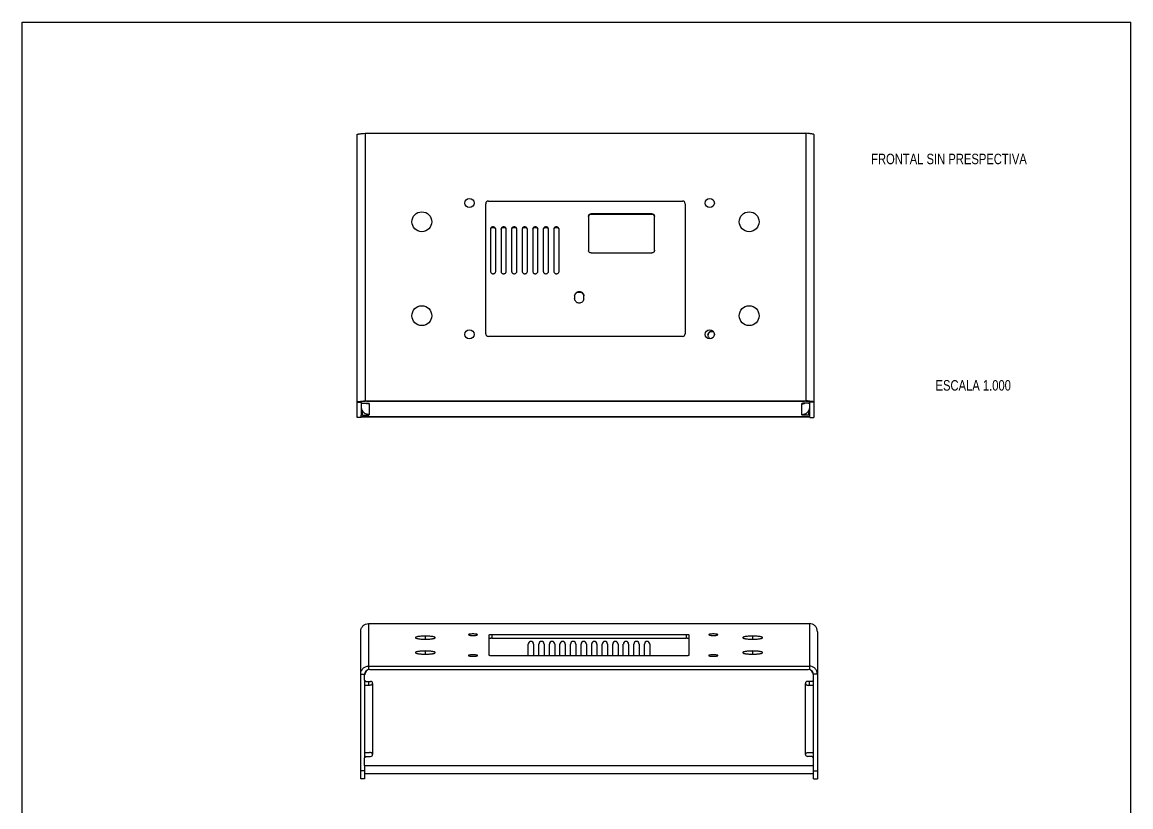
# Model space of a CAD drawing. Header units: inches. Extents: x 0 to 16.5, y 0 to 23.4.
# Drawn here: x 0 to 16.54, y 11.69 to 23.39 of the extents above; entities that cross this region are included whole.
import ezdxf

# ---------------------------------------------------------------- set-up
doc = ezdxf.new("R2010")
doc.units = ezdxf.units.IN
doc.header["$LTSCALE"] = 1.524409
doc.header["$MEASUREMENT"] = 0
doc.layers.get('0').update_dxf_attribs({"linetype": 'CONTINUOUS'})
doc.layers.add('02___PRT_ALL_AXES', color=7, linetype='CONTINUOUS')
doc.styles.get("Standard").update_dxf_attribs({"font": 'txt', "width": 0.8})

msp = doc.modelspace()

# ---------------------------------------------------------------- linework, layer by layer
at = {"color": 7, "linetype": 'CONTINUOUS'}
for p, q in [((0, 0), (0, 23.386)), ((0, 23.386), (16.535, 23.386)), ((16.535, 0), (16.535, 23.386)), ((8.486, 20.521), (8.486, 20.531)), ((9.392, 20.531), (8.486, 20.531)), ((9.392, 20.521), (9.392, 20.531)), ((8.447, 20.492), (8.447, 19.986)), ((9.431, 19.986), (9.431, 20.492)), ((6.984, 20.297), (6.984, 19.676)), ((7.063, 19.676), (7.063, 20.297)), ((7.142, 20.297), (7.142, 19.676)), ((7.221, 19.676), (7.221, 20.297)), ((7.299, 20.297), (7.299, 19.676)), ((7.378, 19.676), (7.378, 20.297)), ((7.457, 20.297), (7.457, 19.676)), ((7.535, 19.676), (7.535, 20.297)), ((7.614, 20.297), (7.614, 19.676)), ((7.693, 19.676), (7.693, 20.297)), ((7.772, 20.297), (7.772, 19.676)), ((7.85, 19.676), (7.85, 20.297)), ((7.929, 20.297), (7.929, 19.676)), ((8.008, 19.676), (8.008, 20.297)), ((8.486, 19.948), (9.392, 19.948)), ((8.24, 19.306), (8.24, 19.267)), ((8.378, 19.267), (8.378, 19.306)), ((4.996, 17.725), (5.055, 17.725)), ((5.055, 17.725), (5.055, 17.723)), ((5.055, 17.711), (5.055, 17.527)), ((5.13, 17.708), (5.13, 17.706)), ((5.134, 17.744), (5.134, 17.736)), ((11.669, 17.744), (11.669, 17.736)), ((11.674, 17.706), (11.673, 17.708)), ((11.807, 17.725), (11.748, 17.725)), ((11.748, 17.723), (11.748, 17.725)), ((11.748, 17.527), (11.748, 17.711)), ((5.055, 17.615), (5.063, 17.615)), ((5.075, 17.53), (5.075, 17.588)), ((5.075, 17.588), (5.078, 17.588)), ((5.144, 17.543), (5.144, 17.53)), ((11.659, 17.53), (11.659, 17.543)), ((11.728, 17.588), (11.725, 17.588)), ((11.728, 17.588), (11.728, 17.53)), ((11.74, 17.615), (11.748, 17.615)), ((5.055, 17.496), (4.996, 17.496)), ((5.055, 17.494), (4.996, 17.494)), ((5.055, 17.508), (5.055, 17.494)), ((11.748, 17.494), (11.748, 17.508)), ((11.748, 17.496), (11.807, 17.496)), ((11.748, 17.494), (11.807, 17.494)), ((6.013, 14.237), (6.013, 14.19)), ((7.007, 14.263), (7.007, 14.204)), ((9.902, 14.263), (9.902, 14.204)), ((10.895, 14.237), (10.895, 14.19)), ((7.007, 14.204), (9.902, 14.204)), ((7.549, 13.942), (7.549, 14.118)), ((7.628, 14.118), (7.628, 13.942)), ((7.706, 13.942), (7.706, 14.118)), ((7.785, 14.118), (7.785, 13.942)), ((7.864, 13.942), (7.864, 14.118)), ((7.943, 14.118), (7.943, 13.942)), ((8.021, 13.942), (8.021, 14.118)), ((8.1, 14.118), (8.1, 13.942)), ((8.179, 13.942), (8.179, 14.118)), ((8.258, 14.118), (8.258, 13.942)), ((8.336, 13.942), (8.336, 14.118)), ((8.415, 14.118), (8.415, 13.942)), ((8.494, 13.942), (8.494, 14.118)), ((8.572, 14.118), (8.572, 13.942)), ((8.651, 13.942), (8.651, 14.118)), ((8.73, 14.118), (8.73, 13.942)), ((8.809, 13.942), (8.809, 14.118)), ((8.887, 14.118), (8.887, 13.942)), ((8.966, 13.942), (8.966, 14.118)), ((9.045, 14.118), (9.045, 13.942)), ((9.124, 13.942), (9.124, 14.118)), ((9.202, 14.118), (9.202, 13.942)), ((9.281, 13.942), (9.281, 14.118)), ((9.36, 14.118), (9.36, 13.942)), ((6.013, 14.015), (6.013, 13.968)), ((10.895, 14.015), (10.895, 13.968)), ((5.167, 13.79), (5.167, 13.737)), ((11.742, 13.79), (11.742, 13.737)), ((5.049, 13.67), (5.108, 13.67)), ((5.108, 13.67), (5.108, 13.661)), ((5.108, 13.582), (5.108, 12.425)), ((5.167, 13.562), (5.167, 13.503)), ((11.742, 13.503), (11.742, 13.562)), ((11.86, 13.67), (11.801, 13.67)), ((11.801, 13.661), (11.801, 13.67)), ((11.801, 12.425), (11.801, 13.582)), ((5.108, 12.307), (5.108, 12.11)), ((11.801, 12.11), (11.801, 12.307)), ((5.108, 12.228), (5.049, 12.228)), ((5.108, 12.11), (5.049, 12.11)), ((11.801, 12.228), (11.86, 12.228)), ((11.801, 12.11), (11.86, 12.11))]:
    msp.add_line(p, q, dxfattribs=at)
at = {"color": 3, "linetype": 'CONTINUOUS'}
for p, q in [((4.996, 17.494), (4.996, 21.712)), ((5.114, 21.731), (5.114, 17.744)), ((5.114, 21.731), (11.689, 21.731)), ((11.689, 21.731), (11.689, 17.744)), ((11.807, 21.712), (11.807, 17.494)), ((6.914, 18.743), (6.914, 20.681)), ((6.954, 20.72), (9.849, 20.72)), ((9.889, 20.681), (9.889, 18.743)), ((9.392, 20.521), (8.486, 20.521)), ((9.849, 18.704), (6.954, 18.704)), ((5.055, 17.724), (5.055, 17.723)), ((5.055, 17.711), (5.055, 17.723)), ((5.075, 17.708), (5.144, 17.708)), ((5.114, 17.744), (11.689, 17.744)), ((5.134, 17.736), (11.669, 17.736)), ((5.173, 17.703), (5.173, 17.535)), ((11.63, 17.535), (11.63, 17.703)), ((11.728, 17.708), (11.659, 17.708)), ((11.748, 17.711), (11.748, 17.723)), ((5.075, 17.53), (5.144, 17.53)), ((11.728, 17.53), (11.659, 17.53)), ((5.055, 17.508), (5.055, 17.527)), ((5.055, 17.508), (11.748, 17.508)), ((5.055, 17.507), (11.748, 17.507)), ((11.748, 17.508), (11.748, 17.527)), ((5.167, 14.423), (5.167, 13.79)), ((5.167, 14.423), (11.742, 14.423)), ((11.742, 14.423), (11.742, 13.79)), ((5.049, 12.11), (5.049, 14.303)), ((6.967, 13.949), (6.967, 14.256)), ((7.007, 14.263), (9.902, 14.263)), ((9.942, 14.256), (9.942, 13.949)), ((11.86, 14.303), (11.86, 12.11)), ((9.902, 13.942), (7.007, 13.942)), ((5.167, 13.79), (11.742, 13.79)), ((5.187, 13.74), (11.722, 13.74)), ((5.108, 13.582), (5.108, 13.661)), ((5.128, 13.562), (5.197, 13.562)), ((11.781, 13.562), (11.712, 13.562)), ((11.801, 13.582), (11.801, 13.661)), ((5.182, 13.503), (5.108, 13.503)), ((5.226, 13.533), (5.226, 12.474)), ((11.683, 12.474), (11.683, 13.533)), ((11.801, 13.503), (11.726, 13.503)), ((5.108, 12.503), (5.182, 12.503)), ((5.108, 12.307), (5.108, 12.425)), ((5.128, 12.444), (5.197, 12.444)), ((11.781, 12.444), (11.712, 12.444)), ((11.726, 12.503), (11.801, 12.503)), ((11.801, 12.307), (11.801, 12.425)), ((5.108, 12.307), (11.801, 12.307)), ((5.108, 12.188), (11.801, 12.188))]:
    msp.add_line(p, q, dxfattribs=at)
for centre, radius in [((6.671, 20.691), 0.0689), ((10.255, 20.691), 0.0689), ((5.961, 20.412), 0.148), ((10.843, 20.412), 0.148), ((5.961, 19.012), 0.148), ((10.843, 19.012), 0.148), ((6.671, 18.734), 0.0689), ((10.255, 18.734), 0.0689)]:
    msp.add_circle(centre, radius, dxfattribs=at)
for centre, radius, start, end in [((6.954, 20.681), 0.0394, 90, 180), ((9.849, 20.681), 0.0394, 0, 90), ((8.485, 20.482), 0.0386, 164.8515, 179.958), ((9.393, 20.482), 0.0386, 0.042, 15.1485), ((7.023, 20.288), 0.0387, 161.849, 179.9277), ((7.024, 20.288), 0.0387, 0.0723, 18.151), ((7.18, 20.288), 0.0387, 161.849, 179.9277), ((7.182, 20.288), 0.0387, 0.0723, 18.151), ((7.338, 20.288), 0.0387, 161.849, 179.9277), ((7.339, 20.288), 0.0387, 0.0723, 18.151), ((7.495, 20.288), 0.0387, 161.849, 179.9277), ((7.497, 20.288), 0.0387, 0.0723, 18.151), ((7.653, 20.288), 0.0387, 161.849, 179.9277), ((7.654, 20.288), 0.0387, 0.0723, 18.151), ((7.81, 20.288), 0.0387, 161.849, 179.9277), ((7.812, 20.288), 0.0387, 0.0723, 18.151), ((7.968, 20.288), 0.0387, 161.849, 179.9277), ((7.969, 20.288), 0.0387, 0.0723, 18.151), ((6.954, 18.743), 0.0394, 180, 270), ((9.849, 18.743), 0.0394, 270, 360), ((5.173, 17.816), 0.118, 247.4065, 248.5193), ((5.163, 17.793), 0.0926, 248.4929, 256.4318), ((11.64, 17.793), 0.0926, 283.5685, 291.5071), ((11.63, 17.816), 0.118, 291.4807, 292.5935), ((5.187, 13.661), 0.0787, 90, 180), ((11.722, 13.661), 0.0787, 0, 90), ((5.128, 13.582), 0.0197, 180, 270), ((5.197, 13.533), 0.0295, 0, 90), ((11.712, 13.533), 0.0295, 90, 180), ((11.781, 13.582), 0.0197, 270, 360), ((5.128, 12.425), 0.0197, 90, 180), ((5.197, 12.474), 0.0295, 270, 0.0001), ((11.712, 12.474), 0.0295, 179.9999, 270), ((11.781, 12.425), 0.0197, 0, 90)]:
    msp.add_arc(centre, radius, start, end, dxfattribs=at)
at = {"color": 7, "linetype": 'CONTINUOUS'}
for centre, radius, start, end in [((8.485, 19.987), 0.0386, 180.042, 195.1485), ((7.023, 19.676), 0.0387, 180.0723, 198.151), ((7.18, 19.676), 0.0387, 180.0723, 198.151), ((7.338, 19.676), 0.0387, 180.0723, 198.151), ((7.495, 19.676), 0.0387, 180.0723, 198.151), ((7.653, 19.676), 0.0387, 180.0723, 198.151), ((7.81, 19.676), 0.0387, 180.0723, 198.151), ((7.968, 19.676), 0.0387, 180.0723, 198.151), ((8.311, 19.267), 0.0673, 352.0409, 359.9833), ((7.588, 14.118), 0.0394, 0, 180), ((7.746, 14.118), 0.0394, 0, 180), ((7.903, 14.118), 0.0394, 0, 180), ((8.061, 14.118), 0.0394, 0, 180), ((8.218, 14.118), 0.0394, 0, 180), ((8.376, 14.118), 0.0394, 0, 180), ((8.533, 14.118), 0.0394, 0, 180), ((8.691, 14.118), 0.0394, 0, 180), ((8.848, 14.118), 0.0394, 0, 180), ((9.006, 14.118), 0.0394, 0, 180), ((9.163, 14.118), 0.0394, 0, 180), ((9.321, 14.118), 0.0394, 0, 180), ((5.169, 13.67), 0.0615, 119.0448, 179.9958), ((11.739, 13.67), 0.0615, 0.0042, 60.9552)]:
    msp.add_arc(centre, radius, start, end, dxfattribs=at)
at = {"color": 3, "linetype": 'CONTINUOUS'}
for points, knots in [([(4.996, 21.712), (4.996, 21.713), (5, 21.716), (5.006, 21.717), (5.017, 21.72), (5.032, 21.722), (5.049, 21.724), (5.077, 21.727), (5.099, 21.73), (5.114, 21.731)], [0, 0, 0, 0, 0.027257, 0.086407, 0.17908, 0.302532, 0.452343, 0.622913, 1, 1, 1, 1]), ([(11.807, 21.712), (11.807, 21.713), (11.803, 21.716), (11.797, 21.717), (11.786, 21.72), (11.772, 21.722), (11.754, 21.724), (11.726, 21.727), (11.704, 21.73), (11.689, 21.731)], [0, 0, 0, 0, 0.027257, 0.086407, 0.17908, 0.302532, 0.452343, 0.622913, 1, 1, 1, 1]), ([(8.486, 20.521), (8.478, 20.521), (8.461, 20.516), (8.45, 20.501), (8.448, 20.492)], [0, 0, 0, 0, 0.501866, 1, 1, 1, 1]), ([(9.43, 20.492), (9.428, 20.501), (9.417, 20.516), (9.4, 20.521), (9.392, 20.521)], [0, 0, 0, 0, 0.498134, 1, 1, 1, 1]), ([(6.986, 20.3), (6.987, 20.304), (6.991, 20.311), (7.003, 20.323), (7.024, 20.33), (7.044, 20.323), (7.056, 20.311), (7.06, 20.304), (7.061, 20.3)], [0, 0, 0, 0, 0.1251, 0.250671, 0.5, 0.749329, 0.8749, 1, 1, 1, 1]), ([(7.144, 20.3), (7.145, 20.304), (7.149, 20.311), (7.16, 20.323), (7.181, 20.33), (7.202, 20.323), (7.213, 20.311), (7.217, 20.304), (7.219, 20.3)], [0, 0, 0, 0, 0.1251, 0.250671, 0.5, 0.749329, 0.8749, 1, 1, 1, 1]), ([(7.301, 20.3), (7.302, 20.304), (7.306, 20.311), (7.318, 20.323), (7.339, 20.33), (7.359, 20.323), (7.371, 20.311), (7.375, 20.304), (7.376, 20.3)], [0, 0, 0, 0, 0.1251, 0.250671, 0.5, 0.749329, 0.8749, 1, 1, 1, 1]), ([(7.459, 20.3), (7.46, 20.304), (7.464, 20.311), (7.475, 20.323), (7.496, 20.33), (7.517, 20.323), (7.528, 20.311), (7.532, 20.304), (7.534, 20.3)], [0, 0, 0, 0, 0.1251, 0.250671, 0.5, 0.749329, 0.8749, 1, 1, 1, 1]), ([(7.616, 20.3), (7.617, 20.304), (7.621, 20.311), (7.633, 20.323), (7.654, 20.33), (7.674, 20.323), (7.686, 20.311), (7.69, 20.304), (7.691, 20.3)], [0, 0, 0, 0, 0.1251, 0.250671, 0.5, 0.749329, 0.8749, 1, 1, 1, 1]), ([(7.774, 20.3), (7.775, 20.304), (7.779, 20.311), (7.79, 20.323), (7.811, 20.33), (7.832, 20.323), (7.843, 20.311), (7.847, 20.304), (7.849, 20.3)], [0, 0, 0, 0, 0.1251, 0.250671, 0.5, 0.749329, 0.8749, 1, 1, 1, 1]), ([(7.931, 20.3), (7.932, 20.304), (7.936, 20.311), (7.948, 20.323), (7.969, 20.33), (7.989, 20.323), (8.001, 20.311), (8.005, 20.304), (8.006, 20.3)], [0, 0, 0, 0, 0.1251, 0.250671, 0.5, 0.749329, 0.8749, 1, 1, 1, 1]), ([(8.241, 19.306), (8.242, 19.314), (8.247, 19.33), (8.263, 19.349), (8.284, 19.362), (8.309, 19.366), (8.334, 19.362), (8.355, 19.349), (8.371, 19.33), (8.376, 19.314), (8.377, 19.306)], [0, 0, 0, 0, 0.12431, 0.249048, 0.374341, 0.5, 0.625659, 0.750952, 0.87569, 1, 1, 1, 1]), ([(4.996, 17.725), (4.996, 17.725), (4.997, 17.727), (5.003, 17.729), (5.014, 17.732), (5.031, 17.734), (5.045, 17.736), (5.053, 17.737)], [0, 0, 0, 0, 0.030984, 0.086584, 0.285756, 0.596409, 1, 1, 1, 1]), ([(5.053, 17.737), (5.058, 17.738), (5.078, 17.74), (5.099, 17.742), (5.114, 17.744)], [0, 0, 0, 0, 0.233601, 1, 1, 1, 1]), ([(5.066, 17.729), (5.063, 17.729), (5.06, 17.728), (5.057, 17.726), (5.056, 17.725), (5.055, 17.724)], [0, 0, 0, 0, 0.635253, 0.84811, 1, 1, 1, 1]), ([(5.055, 17.711), (5.055, 17.71), (5.056, 17.71), (5.058, 17.709), (5.062, 17.708), (5.068, 17.708), (5.072, 17.708), (5.075, 17.708)], [0, 0, 0, 0, 0.035293, 0.097499, 0.313294, 0.629167, 1, 1, 1, 1]), ([(5.134, 17.736), (5.121, 17.736), (5.102, 17.735), (5.079, 17.732), (5.07, 17.731), (5.066, 17.729)], [0, 0, 0, 0, 0.574324, 0.81376, 1, 1, 1, 1]), ([(5.152, 17.701), (5.152, 17.701), (5.148, 17.701), (5.144, 17.702), (5.142, 17.703)], [0, 0, 0, 0, 0.243969, 1, 1, 1, 1]), ([(5.144, 17.708), (5.148, 17.708), (5.154, 17.707), (5.164, 17.706), (5.17, 17.705), (5.173, 17.704), (5.173, 17.703), (5.173, 17.703)], [0, 0, 0, 0, 0.370833, 0.686706, 0.902501, 0.964707, 1, 1, 1, 1]), ([(5.173, 17.703), (5.173, 17.703), (5.173, 17.702), (5.17, 17.701), (5.166, 17.7), (5.16, 17.7), (5.155, 17.7), (5.152, 17.701)], [0, 0, 0, 0, 0.038821, 0.109142, 0.338549, 0.647039, 1, 1, 1, 1]), ([(11.659, 17.708), (11.656, 17.708), (11.649, 17.707), (11.64, 17.706), (11.634, 17.705), (11.631, 17.704), (11.63, 17.703), (11.63, 17.703)], [0, 0, 0, 0, 0.370833, 0.686706, 0.902501, 0.964707, 1, 1, 1, 1]), ([(11.63, 17.703), (11.63, 17.703), (11.631, 17.702), (11.633, 17.701), (11.637, 17.7), (11.644, 17.7), (11.648, 17.7), (11.651, 17.701)], [0, 0, 0, 0, 0.038821, 0.109142, 0.33855, 0.64704, 1, 1, 1, 1]), ([(11.651, 17.701), (11.652, 17.701), (11.655, 17.701), (11.659, 17.702), (11.661, 17.703)], [0, 0, 0, 0, 0.243969, 1, 1, 1, 1]), ([(11.738, 17.729), (11.733, 17.731), (11.724, 17.732), (11.701, 17.735), (11.682, 17.736), (11.669, 17.736)], [0, 0, 0, 0, 0.18624, 0.425676, 1, 1, 1, 1]), ([(11.75, 17.737), (11.745, 17.738), (11.725, 17.74), (11.705, 17.742), (11.689, 17.744)], [0, 0, 0, 0, 0.233601, 1, 1, 1, 1]), ([(11.728, 17.708), (11.731, 17.708), (11.736, 17.708), (11.742, 17.708), (11.746, 17.709), (11.748, 17.71), (11.748, 17.71), (11.748, 17.711)], [0, 0, 0, 0, 0.370833, 0.686706, 0.902501, 0.964707, 1, 1, 1, 1]), ([(11.745, 17.726), (11.745, 17.727), (11.742, 17.728), (11.74, 17.729), (11.738, 17.729)], [0, 0, 0, 0, 0.200136, 1, 1, 1, 1]), ([(11.748, 17.723), (11.748, 17.723), (11.748, 17.725), (11.746, 17.726), (11.745, 17.726)], [0, 0, 0, 0, 0.192843, 1, 1, 1, 1]), ([(11.807, 17.725), (11.807, 17.725), (11.806, 17.727), (11.801, 17.729), (11.79, 17.732), (11.772, 17.734), (11.758, 17.736), (11.75, 17.737)], [0, 0, 0, 0, 0.030984, 0.086584, 0.285756, 0.596409, 1, 1, 1, 1]), ([(5.055, 17.656), (5.055, 17.644), (5.059, 17.621), (5.074, 17.59), (5.098, 17.564), (5.119, 17.552), (5.13, 17.548)], [0, 0, 0, 0, 0.248955, 0.498404, 0.748726, 1, 1, 1, 1]), ([(5.075, 17.53), (5.072, 17.53), (5.068, 17.53), (5.062, 17.529), (5.058, 17.528), (5.056, 17.528), (5.055, 17.527), (5.055, 17.527)], [0, 0, 0, 0, 0.370833, 0.686706, 0.902501, 0.964707, 1, 1, 1, 1]), ([(5.173, 17.535), (5.173, 17.535), (5.173, 17.535), (5.171, 17.536), (5.168, 17.537), (5.163, 17.538), (5.157, 17.539), (5.15, 17.541), (5.141, 17.544), (5.134, 17.546), (5.13, 17.548)], [0, 0, 0, 0, 0.01483, 0.040156, 0.123746, 0.239846, 0.376176, 0.524667, 0.680243, 1, 1, 1, 1]), ([(5.144, 17.53), (5.148, 17.53), (5.154, 17.53), (5.164, 17.531), (5.17, 17.532), (5.173, 17.533), (5.173, 17.534), (5.173, 17.535)], [0, 0, 0, 0, 0.370815, 0.686728, 0.902489, 0.964702, 1, 1, 1, 1]), ([(11.63, 17.535), (11.63, 17.535), (11.63, 17.535), (11.632, 17.536), (11.635, 17.537), (11.64, 17.538), (11.646, 17.539), (11.653, 17.541), (11.662, 17.544), (11.669, 17.546), (11.674, 17.548)], [0, 0, 0, 0, 0.01483, 0.040156, 0.123746, 0.239846, 0.376176, 0.524667, 0.680243, 1, 1, 1, 1]), ([(11.659, 17.53), (11.656, 17.53), (11.649, 17.53), (11.64, 17.531), (11.634, 17.532), (11.631, 17.533), (11.63, 17.534), (11.63, 17.535)], [0, 0, 0, 0, 0.370815, 0.686728, 0.902489, 0.964702, 1, 1, 1, 1]), ([(11.674, 17.548), (11.685, 17.552), (11.705, 17.564), (11.729, 17.59), (11.745, 17.621), (11.748, 17.644), (11.748, 17.656)], [0, 0, 0, 0, 0.251274, 0.501596, 0.751045, 1, 1, 1, 1]), ([(11.748, 17.527), (11.748, 17.527), (11.748, 17.528), (11.746, 17.528), (11.742, 17.529), (11.736, 17.53), (11.731, 17.53), (11.728, 17.53)], [0, 0, 0, 0, 0.035293, 0.097499, 0.313294, 0.629167, 1, 1, 1, 1]), ([(5.049, 14.303), (5.049, 14.319), (5.055, 14.35), (5.081, 14.39), (5.121, 14.416), (5.152, 14.423), (5.167, 14.423)], [0, 0, 0, 0, 0.249918, 0.500084, 0.750341, 1, 1, 1, 1]), ([(11.86, 14.303), (11.86, 14.319), (11.854, 14.35), (11.827, 14.39), (11.788, 14.416), (11.757, 14.423), (11.742, 14.423)], [0, 0, 0, 0, 0.249918, 0.500084, 0.750341, 1, 1, 1, 1]), ([(6.013, 14.237), (5.995, 14.237), (5.967, 14.236), (5.932, 14.233), (5.91, 14.231), (5.892, 14.227), (5.88, 14.224), (5.872, 14.221), (5.868, 14.218), (5.866, 14.215), (5.866, 14.214)], [0, 0, 0, 0, 0.370638, 0.538545, 0.686459, 0.809068, 0.902386, 0.937385, 0.964722, 1, 1, 1, 1]), ([(6.161, 14.214), (6.161, 14.215), (6.159, 14.218), (6.154, 14.221), (6.147, 14.224), (6.135, 14.227), (6.117, 14.231), (6.094, 14.233), (6.06, 14.236), (6.032, 14.237), (6.013, 14.237)], [0, 0, 0, 0, 0.035278, 0.062615, 0.097614, 0.190932, 0.313541, 0.461455, 0.629362, 1, 1, 1, 1]), ([(6.793, 14.258), (6.793, 14.259), (6.791, 14.261), (6.784, 14.264), (6.77, 14.266), (6.749, 14.268), (6.724, 14.269), (6.699, 14.268), (6.678, 14.266), (6.664, 14.264), (6.657, 14.261), (6.655, 14.259), (6.655, 14.258)], [0, 0, 0, 0, 0.017644, 0.048743, 0.156634, 0.314608, 0.5, 0.685392, 0.843366, 0.951257, 0.982356, 1, 1, 1, 1]), ([(6.655, 14.258), (6.655, 14.257), (6.657, 14.255), (6.664, 14.252), (6.678, 14.249), (6.699, 14.247), (6.724, 14.247), (6.749, 14.247), (6.77, 14.249), (6.784, 14.252), (6.791, 14.255), (6.793, 14.257), (6.793, 14.258)], [0, 0, 0, 0, 0.017644, 0.048743, 0.156634, 0.314608, 0.5, 0.685392, 0.843366, 0.951257, 0.982356, 1, 1, 1, 1]), ([(6.967, 14.256), (6.967, 14.257), (6.968, 14.258), (6.972, 14.26), (6.98, 14.261), (6.992, 14.262), (7.002, 14.263), (7.007, 14.263)], [0, 0, 0, 0, 0.03528, 0.097464, 0.313246, 0.629201, 1, 1, 1, 1]), ([(9.902, 14.263), (9.907, 14.263), (9.917, 14.262), (9.929, 14.261), (9.937, 14.26), (9.941, 14.258), (9.942, 14.257), (9.942, 14.256)], [0, 0, 0, 0, 0.370799, 0.686754, 0.902536, 0.96472, 1, 1, 1, 1]), ([(10.376, 14.258), (10.376, 14.259), (10.375, 14.261), (10.368, 14.264), (10.354, 14.266), (10.333, 14.268), (10.308, 14.269), (10.282, 14.268), (10.261, 14.266), (10.247, 14.264), (10.24, 14.261), (10.239, 14.259), (10.239, 14.258)], [0, 0, 0, 0, 0.017644, 0.048743, 0.156634, 0.314608, 0.5, 0.685392, 0.843366, 0.951257, 0.982356, 1, 1, 1, 1]), ([(10.239, 14.258), (10.239, 14.257), (10.24, 14.255), (10.247, 14.252), (10.261, 14.249), (10.282, 14.247), (10.308, 14.247), (10.333, 14.247), (10.354, 14.249), (10.368, 14.252), (10.375, 14.255), (10.376, 14.257), (10.376, 14.258)], [0, 0, 0, 0, 0.017644, 0.048743, 0.156634, 0.314608, 0.5, 0.685392, 0.843366, 0.951257, 0.982356, 1, 1, 1, 1]), ([(10.895, 14.237), (10.876, 14.237), (10.849, 14.236), (10.814, 14.233), (10.792, 14.231), (10.774, 14.227), (10.762, 14.224), (10.754, 14.221), (10.75, 14.218), (10.748, 14.215), (10.748, 14.214)], [0, 0, 0, 0, 0.370638, 0.538545, 0.686459, 0.809068, 0.902386, 0.937385, 0.964722, 1, 1, 1, 1]), ([(11.043, 14.214), (11.043, 14.215), (11.041, 14.218), (11.036, 14.221), (11.029, 14.224), (11.017, 14.227), (10.998, 14.231), (10.976, 14.233), (10.942, 14.236), (10.914, 14.237), (10.895, 14.237)], [0, 0, 0, 0, 0.035278, 0.062615, 0.097614, 0.190932, 0.313541, 0.461455, 0.629362, 1, 1, 1, 1]), ([(5.866, 14.214), (5.866, 14.212), (5.868, 14.209), (5.872, 14.207), (5.88, 14.203), (5.892, 14.2), (5.91, 14.197), (5.932, 14.194), (5.967, 14.191), (5.995, 14.19), (6.013, 14.19)], [0, 0, 0, 0, 0.035278, 0.062615, 0.097614, 0.190932, 0.313541, 0.461455, 0.629362, 1, 1, 1, 1]), ([(6.013, 14.19), (6.032, 14.19), (6.06, 14.191), (6.094, 14.194), (6.117, 14.197), (6.135, 14.2), (6.147, 14.203), (6.154, 14.207), (6.159, 14.209), (6.161, 14.212), (6.161, 14.214)], [0, 0, 0, 0, 0.370638, 0.538545, 0.686459, 0.809068, 0.902386, 0.937385, 0.964722, 1, 1, 1, 1]), ([(10.748, 14.214), (10.748, 14.212), (10.75, 14.209), (10.754, 14.207), (10.762, 14.203), (10.774, 14.2), (10.792, 14.197), (10.814, 14.194), (10.849, 14.191), (10.876, 14.19), (10.895, 14.19)], [0, 0, 0, 0, 0.035278, 0.062615, 0.097614, 0.190932, 0.313541, 0.461455, 0.629362, 1, 1, 1, 1]), ([(10.895, 14.19), (10.914, 14.19), (10.942, 14.191), (10.976, 14.194), (10.998, 14.197), (11.017, 14.2), (11.029, 14.203), (11.036, 14.207), (11.041, 14.209), (11.043, 14.212), (11.043, 14.214)], [0, 0, 0, 0, 0.370638, 0.538545, 0.686459, 0.809068, 0.902386, 0.937385, 0.964722, 1, 1, 1, 1]), ([(6.013, 14.015), (5.995, 14.015), (5.967, 14.014), (5.932, 14.011), (5.91, 14.008), (5.892, 14.005), (5.88, 14.002), (5.872, 13.998), (5.868, 13.996), (5.866, 13.993), (5.866, 13.991)], [0, 0, 0, 0, 0.370638, 0.538545, 0.686459, 0.809068, 0.902386, 0.937385, 0.964722, 1, 1, 1, 1]), ([(5.866, 13.991), (5.866, 13.99), (5.868, 13.987), (5.872, 13.984), (5.88, 13.981), (5.892, 13.978), (5.91, 13.974), (5.932, 13.972), (5.967, 13.969), (5.995, 13.968), (6.013, 13.968)], [0, 0, 0, 0, 0.035278, 0.062615, 0.097614, 0.190932, 0.313541, 0.461455, 0.629362, 1, 1, 1, 1]), ([(6.161, 13.991), (6.161, 13.993), (6.159, 13.996), (6.154, 13.998), (6.147, 14.002), (6.135, 14.005), (6.117, 14.008), (6.094, 14.011), (6.06, 14.014), (6.032, 14.015), (6.013, 14.015)], [0, 0, 0, 0, 0.035278, 0.062615, 0.097614, 0.190932, 0.313541, 0.461455, 0.629362, 1, 1, 1, 1]), ([(6.013, 13.968), (6.032, 13.968), (6.06, 13.969), (6.094, 13.972), (6.117, 13.974), (6.135, 13.978), (6.147, 13.981), (6.154, 13.984), (6.159, 13.987), (6.161, 13.99), (6.161, 13.991)], [0, 0, 0, 0, 0.370638, 0.538545, 0.686459, 0.809068, 0.902386, 0.937385, 0.964722, 1, 1, 1, 1]), ([(6.793, 13.947), (6.793, 13.948), (6.791, 13.95), (6.784, 13.953), (6.77, 13.956), (6.749, 13.958), (6.724, 13.958), (6.699, 13.958), (6.678, 13.956), (6.664, 13.953), (6.657, 13.95), (6.655, 13.948), (6.655, 13.947)], [0, 0, 0, 0, 0.017644, 0.048743, 0.156634, 0.314608, 0.5, 0.685392, 0.843366, 0.951257, 0.982356, 1, 1, 1, 1]), ([(6.655, 13.947), (6.655, 13.946), (6.657, 13.944), (6.664, 13.942), (6.678, 13.939), (6.699, 13.937), (6.724, 13.936), (6.749, 13.937), (6.77, 13.939), (6.784, 13.942), (6.791, 13.944), (6.793, 13.946), (6.793, 13.947)], [0, 0, 0, 0, 0.017644, 0.048743, 0.156634, 0.314608, 0.5, 0.685392, 0.843366, 0.951257, 0.982356, 1, 1, 1, 1]), ([(7.007, 13.942), (7.002, 13.942), (6.992, 13.943), (6.98, 13.944), (6.972, 13.946), (6.968, 13.947), (6.967, 13.948), (6.967, 13.949)], [0, 0, 0, 0, 0.370799, 0.686754, 0.902536, 0.96472, 1, 1, 1, 1]), ([(9.942, 13.949), (9.942, 13.948), (9.941, 13.947), (9.937, 13.946), (9.929, 13.944), (9.917, 13.943), (9.907, 13.942), (9.902, 13.942)], [0, 0, 0, 0, 0.03528, 0.097464, 0.313246, 0.629201, 1, 1, 1, 1]), ([(10.376, 13.947), (10.376, 13.948), (10.375, 13.95), (10.368, 13.953), (10.354, 13.956), (10.333, 13.958), (10.308, 13.958), (10.282, 13.958), (10.261, 13.956), (10.247, 13.953), (10.24, 13.95), (10.239, 13.948), (10.239, 13.947)], [0, 0, 0, 0, 0.017644, 0.048743, 0.156634, 0.314608, 0.5, 0.685392, 0.843366, 0.951257, 0.982356, 1, 1, 1, 1]), ([(10.239, 13.947), (10.239, 13.946), (10.24, 13.944), (10.247, 13.942), (10.261, 13.939), (10.282, 13.937), (10.308, 13.936), (10.333, 13.937), (10.354, 13.939), (10.368, 13.942), (10.375, 13.944), (10.376, 13.946), (10.376, 13.947)], [0, 0, 0, 0, 0.017644, 0.048743, 0.156634, 0.314608, 0.5, 0.685392, 0.843366, 0.951257, 0.982356, 1, 1, 1, 1]), ([(10.895, 14.015), (10.876, 14.015), (10.849, 14.014), (10.814, 14.011), (10.792, 14.008), (10.774, 14.005), (10.762, 14.002), (10.754, 13.998), (10.75, 13.996), (10.748, 13.993), (10.748, 13.991)], [0, 0, 0, 0, 0.370638, 0.538545, 0.686459, 0.809068, 0.902386, 0.937385, 0.964722, 1, 1, 1, 1]), ([(10.748, 13.991), (10.748, 13.99), (10.75, 13.987), (10.754, 13.984), (10.762, 13.981), (10.774, 13.978), (10.792, 13.974), (10.814, 13.972), (10.849, 13.969), (10.876, 13.968), (10.895, 13.968)], [0, 0, 0, 0, 0.035278, 0.062615, 0.097614, 0.190932, 0.313541, 0.461455, 0.629362, 1, 1, 1, 1]), ([(11.043, 13.991), (11.043, 13.993), (11.041, 13.996), (11.036, 13.998), (11.029, 14.002), (11.017, 14.005), (10.998, 14.008), (10.976, 14.011), (10.942, 14.014), (10.914, 14.015), (10.895, 14.015)], [0, 0, 0, 0, 0.035278, 0.062615, 0.097614, 0.190932, 0.313541, 0.461455, 0.629362, 1, 1, 1, 1]), ([(10.895, 13.968), (10.914, 13.968), (10.942, 13.969), (10.976, 13.972), (10.998, 13.974), (11.017, 13.978), (11.029, 13.981), (11.036, 13.984), (11.041, 13.987), (11.043, 13.99), (11.043, 13.991)], [0, 0, 0, 0, 0.370638, 0.538545, 0.686459, 0.809068, 0.902386, 0.937385, 0.964722, 1, 1, 1, 1]), ([(5.049, 13.67), (5.049, 13.686), (5.055, 13.717), (5.081, 13.756), (5.121, 13.783), (5.152, 13.79), (5.167, 13.79)], [0, 0, 0, 0, 0.249918, 0.500084, 0.750341, 1, 1, 1, 1]), ([(11.86, 13.67), (11.86, 13.686), (11.854, 13.717), (11.827, 13.756), (11.788, 13.783), (11.757, 13.79), (11.742, 13.79)], [0, 0, 0, 0, 0.249918, 0.500084, 0.750341, 1, 1, 1, 1]), ([(5.226, 13.533), (5.226, 13.53), (5.225, 13.526), (5.221, 13.519), (5.216, 13.514), (5.208, 13.509), (5.196, 13.505), (5.187, 13.503), (5.182, 13.503)], [0, 0, 0, 0, 0.127196, 0.254494, 0.381698, 0.508504, 0.758239, 1, 1, 1, 1]), ([(11.683, 13.533), (11.683, 13.53), (11.684, 13.526), (11.688, 13.519), (11.693, 13.514), (11.701, 13.509), (11.712, 13.505), (11.722, 13.503), (11.726, 13.503)], [0, 0, 0, 0, 0.127196, 0.254494, 0.381698, 0.508504, 0.758239, 1, 1, 1, 1]), ([(5.226, 12.474), (5.226, 12.476), (5.225, 12.481), (5.221, 12.488), (5.216, 12.493), (5.208, 12.498), (5.196, 12.502), (5.187, 12.503), (5.182, 12.503)], [0, 0, 0, 0, 0.127196, 0.254494, 0.381698, 0.508504, 0.758239, 1, 1, 1, 1]), ([(11.683, 12.474), (11.683, 12.476), (11.684, 12.481), (11.688, 12.488), (11.693, 12.493), (11.701, 12.498), (11.712, 12.502), (11.722, 12.503), (11.726, 12.503)], [0, 0, 0, 0, 0.127196, 0.254494, 0.381698, 0.508504, 0.758239, 1, 1, 1, 1])]:
    msp.add_open_spline(points, degree=3, knots=knots, dxfattribs=at)
at = {"color": 7, "linetype": 'CONTINUOUS'}
for points, knots in [([(8.447, 20.492), (8.447, 20.497), (8.449, 20.507), (8.458, 20.52), (8.471, 20.529), (8.481, 20.531), (8.486, 20.531)], [0, 0, 0, 0, 0.248542, 0.497915, 0.748509, 1, 1, 1, 1]), ([(9.392, 20.531), (9.397, 20.531), (9.407, 20.529), (9.42, 20.52), (9.429, 20.507), (9.431, 20.497), (9.431, 20.492)], [0, 0, 0, 0, 0.251491, 0.502085, 0.751458, 1, 1, 1, 1]), ([(7.063, 20.297), (7.063, 20.303), (7.061, 20.313), (7.052, 20.326), (7.039, 20.334), (7.024, 20.337), (7.008, 20.334), (6.995, 20.326), (6.986, 20.313), (6.984, 20.303), (6.984, 20.297)], [0, 0, 0, 0, 0.124278, 0.248955, 0.374264, 0.5, 0.625736, 0.751045, 0.875722, 1, 1, 1, 1]), ([(7.221, 20.297), (7.221, 20.303), (7.218, 20.313), (7.21, 20.326), (7.197, 20.334), (7.181, 20.337), (7.166, 20.334), (7.153, 20.326), (7.144, 20.313), (7.142, 20.303), (7.142, 20.297)], [0, 0, 0, 0, 0.124278, 0.248955, 0.374264, 0.5, 0.625736, 0.751045, 0.875722, 1, 1, 1, 1]), ([(7.378, 20.297), (7.378, 20.303), (7.376, 20.313), (7.367, 20.326), (7.354, 20.334), (7.339, 20.337), (7.323, 20.334), (7.31, 20.326), (7.301, 20.313), (7.299, 20.303), (7.299, 20.297)], [0, 0, 0, 0, 0.124278, 0.248955, 0.374264, 0.5, 0.625736, 0.751045, 0.875722, 1, 1, 1, 1]), ([(7.535, 20.297), (7.535, 20.303), (7.533, 20.313), (7.525, 20.326), (7.512, 20.334), (7.496, 20.337), (7.481, 20.334), (7.468, 20.326), (7.459, 20.313), (7.457, 20.303), (7.457, 20.297)], [0, 0, 0, 0, 0.124278, 0.248955, 0.374264, 0.5, 0.625736, 0.751045, 0.875722, 1, 1, 1, 1]), ([(7.693, 20.297), (7.693, 20.303), (7.691, 20.313), (7.682, 20.326), (7.669, 20.334), (7.654, 20.337), (7.638, 20.334), (7.625, 20.326), (7.616, 20.313), (7.614, 20.303), (7.614, 20.297)], [0, 0, 0, 0, 0.124278, 0.248955, 0.374264, 0.5, 0.625736, 0.751045, 0.875722, 1, 1, 1, 1]), ([(7.85, 20.297), (7.85, 20.303), (7.848, 20.313), (7.84, 20.326), (7.826, 20.334), (7.811, 20.337), (7.796, 20.334), (7.783, 20.326), (7.774, 20.313), (7.772, 20.303), (7.772, 20.297)], [0, 0, 0, 0, 0.124278, 0.248955, 0.374264, 0.5, 0.625736, 0.751045, 0.875722, 1, 1, 1, 1]), ([(8.008, 20.297), (8.008, 20.303), (8.006, 20.313), (7.997, 20.326), (7.984, 20.334), (7.969, 20.337), (7.953, 20.334), (7.94, 20.326), (7.931, 20.313), (7.929, 20.303), (7.929, 20.297)], [0, 0, 0, 0, 0.124278, 0.248955, 0.374264, 0.5, 0.625736, 0.751045, 0.875722, 1, 1, 1, 1]), ([(8.486, 19.948), (8.478, 19.948), (8.461, 19.953), (8.45, 19.968), (8.448, 19.976)], [0, 0, 0, 0, 0.501866, 1, 1, 1, 1]), ([(9.431, 19.986), (9.431, 19.981), (9.429, 19.971), (9.42, 19.958), (9.407, 19.95), (9.397, 19.948), (9.392, 19.948)], [0, 0, 0, 0, 0.248542, 0.497915, 0.748509, 1, 1, 1, 1]), ([(6.986, 19.664), (6.988, 19.659), (6.992, 19.651), (7.003, 19.642), (7.016, 19.637), (7.03, 19.636), (7.043, 19.641), (7.054, 19.65), (7.061, 19.662), (7.063, 19.671), (7.063, 19.676)], [0, 0, 0, 0, 0.124471, 0.249484, 0.374984, 0.500694, 0.626234, 0.751309, 0.875822, 1, 1, 1, 1]), ([(7.144, 19.664), (7.145, 19.659), (7.15, 19.651), (7.16, 19.642), (7.173, 19.637), (7.187, 19.636), (7.201, 19.641), (7.212, 19.65), (7.219, 19.662), (7.221, 19.671), (7.221, 19.676)], [0, 0, 0, 0, 0.124471, 0.249484, 0.374984, 0.500694, 0.626234, 0.751309, 0.875822, 1, 1, 1, 1]), ([(7.301, 19.664), (7.303, 19.659), (7.307, 19.651), (7.318, 19.642), (7.331, 19.637), (7.345, 19.636), (7.358, 19.641), (7.369, 19.65), (7.376, 19.662), (7.378, 19.671), (7.378, 19.676)], [0, 0, 0, 0, 0.124471, 0.249484, 0.374984, 0.500694, 0.626234, 0.751309, 0.875822, 1, 1, 1, 1]), ([(7.459, 19.664), (7.46, 19.659), (7.465, 19.651), (7.475, 19.642), (7.488, 19.637), (7.502, 19.636), (7.516, 19.641), (7.527, 19.65), (7.534, 19.662), (7.535, 19.671), (7.535, 19.676)], [0, 0, 0, 0, 0.124471, 0.249484, 0.374984, 0.500694, 0.626234, 0.751309, 0.875822, 1, 1, 1, 1]), ([(7.616, 19.664), (7.618, 19.659), (7.622, 19.651), (7.633, 19.642), (7.646, 19.637), (7.66, 19.636), (7.673, 19.641), (7.684, 19.65), (7.691, 19.662), (7.693, 19.671), (7.693, 19.676)], [0, 0, 0, 0, 0.124471, 0.249484, 0.374984, 0.500694, 0.626234, 0.751309, 0.875822, 1, 1, 1, 1]), ([(7.774, 19.664), (7.775, 19.659), (7.78, 19.651), (7.79, 19.642), (7.803, 19.637), (7.817, 19.636), (7.831, 19.641), (7.842, 19.65), (7.849, 19.662), (7.85, 19.671), (7.85, 19.676)], [0, 0, 0, 0, 0.124471, 0.249484, 0.374984, 0.500694, 0.626234, 0.751309, 0.875822, 1, 1, 1, 1]), ([(7.931, 19.664), (7.933, 19.659), (7.937, 19.651), (7.948, 19.642), (7.961, 19.637), (7.975, 19.636), (7.988, 19.641), (7.999, 19.65), (8.006, 19.662), (8.008, 19.671), (8.008, 19.676)], [0, 0, 0, 0, 0.124471, 0.249484, 0.374984, 0.500694, 0.626234, 0.751309, 0.875822, 1, 1, 1, 1]), ([(8.24, 19.306), (8.24, 19.315), (8.244, 19.333), (8.259, 19.356), (8.282, 19.371), (8.309, 19.376), (8.336, 19.371), (8.359, 19.356), (8.374, 19.333), (8.378, 19.315), (8.378, 19.306)], [0, 0, 0, 0, 0.124271, 0.248958, 0.374264, 0.5, 0.625736, 0.751042, 0.875729, 1, 1, 1, 1]), ([(8.377, 19.258), (8.376, 19.25), (8.371, 19.233), (8.354, 19.213), (8.33, 19.201), (8.304, 19.198), (8.279, 19.204), (8.258, 19.22), (8.243, 19.242), (8.24, 19.259), (8.24, 19.267)], [0, 0, 0, 0, 0.12436, 0.249184, 0.374581, 0.500313, 0.625967, 0.751167, 0.875774, 1, 1, 1, 1]), ([(5.055, 17.725), (5.055, 17.725), (5.056, 17.727), (5.057, 17.728), (5.058, 17.728)], [0, 0, 0, 0, 0.197655, 1, 1, 1, 1]), ([(5.058, 17.728), (5.061, 17.73), (5.068, 17.733), (5.08, 17.736), (5.097, 17.74), (5.108, 17.742), (5.114, 17.744)], [0, 0, 0, 0, 0.157671, 0.390815, 0.680427, 1, 1, 1, 1]), ([(11.745, 17.728), (11.743, 17.73), (11.735, 17.733), (11.723, 17.736), (11.707, 17.74), (11.695, 17.742), (11.689, 17.744)], [0, 0, 0, 0, 0.157671, 0.390815, 0.680427, 1, 1, 1, 1]), ([(11.748, 17.725), (11.748, 17.725), (11.748, 17.727), (11.746, 17.728), (11.745, 17.728)], [0, 0, 0, 0, 0.197655, 1, 1, 1, 1]), ([(5.055, 17.585), (5.055, 17.585), (5.056, 17.586), (5.058, 17.587), (5.062, 17.588), (5.068, 17.588), (5.072, 17.588), (5.075, 17.588)], [0, 0, 0, 0, 0.035293, 0.097499, 0.313294, 0.629167, 1, 1, 1, 1]), ([(11.728, 17.588), (11.731, 17.588), (11.736, 17.588), (11.742, 17.588), (11.746, 17.587), (11.748, 17.586), (11.748, 17.585), (11.748, 17.585)], [0, 0, 0, 0, 0.370833, 0.686706, 0.902501, 0.964707, 1, 1, 1, 1]), ([(7.007, 14.204), (7.002, 14.204), (6.992, 14.204), (6.98, 14.203), (6.972, 14.201), (6.968, 14.2), (6.967, 14.199), (6.967, 14.198)], [0, 0, 0, 0, 0.370799, 0.686754, 0.902536, 0.96472, 1, 1, 1, 1]), ([(9.942, 14.198), (9.942, 14.199), (9.941, 14.2), (9.937, 14.201), (9.929, 14.203), (9.917, 14.204), (9.907, 14.204), (9.902, 14.204)], [0, 0, 0, 0, 0.03528, 0.097464, 0.313246, 0.629201, 1, 1, 1, 1])]:
    msp.add_open_spline(points, degree=3, knots=knots, dxfattribs=at)
at = {"layer": '02___PRT_ALL_AXES', "color": 3, "linetype": 'CONTINUOUS'}
msp.add_arc((10.291, 18.715), 0.0616, 164.8359, 171.3066, dxfattribs=at)
at = {"layer": '02___PRT_ALL_AXES', "color": 7, "linetype": 'CONTINUOUS'}
for points, knots in [([(10.229, 18.725), (10.229, 18.733), (10.233, 18.75), (10.249, 18.772), (10.272, 18.785), (10.289, 18.787), (10.298, 18.786)], [0, 0, 0, 0, 0.248465, 0.497855, 0.748542, 1, 1, 1, 1]), ([(10.27, 18.666), (10.264, 18.669), (10.253, 18.675), (10.24, 18.689), (10.231, 18.706), (10.229, 18.718), (10.229, 18.725)], [0, 0, 0, 0, 0.251268, 0.501623, 0.751061, 1, 1, 1, 1])]:
    msp.add_open_spline(points, degree=3, knots=knots, dxfattribs=at)
at = {"layer": '02___PRT_ALL_AXES', "color": 3, "linetype": 'CONTINUOUS'}
msp.add_open_spline([(10.231, 18.731), (10.234, 18.739), (10.241, 18.754), (10.26, 18.771), (10.284, 18.779), (10.301, 18.777), (10.309, 18.775)], degree=3, knots=[0, 0, 0, 0, 0.248504, 0.498205, 0.748955, 1, 1, 1, 1], dxfattribs=at)

# ---------------------------------------------------------------- texts
at = {"color": 2, "linetype": 'CONTINUOUS', "char_height": 0.15625, "line_spacing_factor": 0.9}
for s, insert, width, attachment_point in [('FRONTAL SIN PRESPECTIVA', (12.662, 21.426), 2.875, 1), ('ESCALA 1.000', (14.747, 18.052), 1.5, 3)]:
    msp.add_mtext(s, dxfattribs=dict(at, insert=insert, width=width, attachment_point=attachment_point))

doc.saveas('drawing.dxf')
